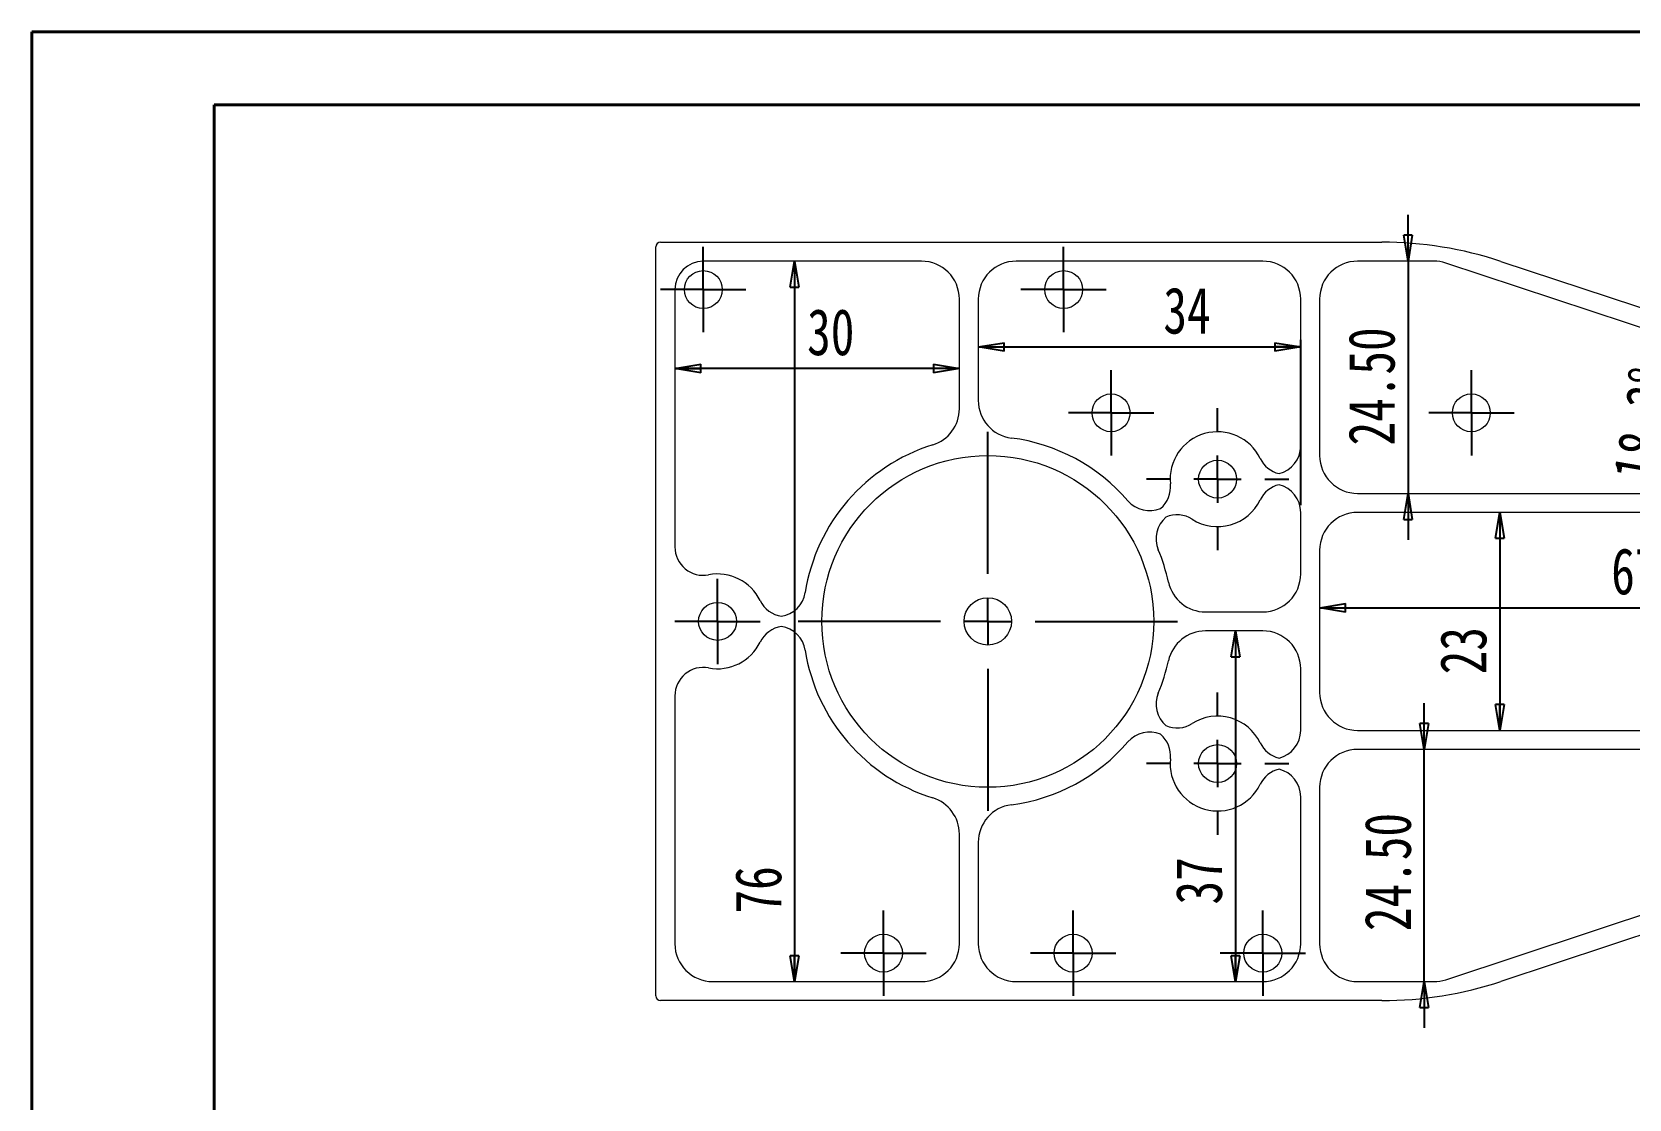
# Model space of a CAD drawing. Header units: millimetres. Extents: x 0 to 420, y 0 to 297.
# Drawn here: x 0.1 to 219, y 150.9 to 297.2 of the extents above; entities that cross this region are included whole.
import ezdxf

# ---------------------------------------------------------------- set-up
doc = ezdxf.new("R2010")
doc.units = ezdxf.units.MM
doc.layers.add('FORMAT', color=7, linetype='Continuous')
doc.styles.add('SLDTEXTSTYLE1', font='TXT', dxfattribs={"width": 0.75})
doc.dimstyles.new('SLDDIMSTYLE0', dxfattribs={"dimtxt": 6.35, "dimasz": 3.556, "dimexe": 0, "dimexo": 0.0625, "dimgap": 1.5875, "dimtad": 1, "dimdec": 6, "dimlfac": 0.769231, "dimrnd": 1e-09, "dimzin": 12, "dimdsep": 46, "dimtxsty": 'SLDTEXTSTYLE1', "dimblk1": 'CLOSED', "dimblk2": 'CLOSED', "dimsah": 1, "dimcen": 0.09, "dimadec": 0, "dimazin": 3, "dimtfac": 1, "dimtofl": 0, "dimtmove": 0, "dimatfit": 3, "dimldrblk": 'CLOSED', "dimfxl": 0, "dimfrac": 2, "dimtolj": 1, "dimtzin": 12, "dimarcsym": 0})
doc.dimstyles.new('SLDDIMSTYLE1', dxfattribs={"dimtxt": 6.35, "dimasz": 3.556, "dimexe": 0, "dimexo": 0.0625, "dimgap": 1.5875, "dimtad": 1, "dimlfac": 0.769231, "dimrnd": 1e-09, "dimzin": 4, "dimdsep": 46, "dimtxsty": 'SLDTEXTSTYLE1', "dimblk1": 'CLOSED', "dimblk2": 'CLOSED', "dimsah": 1, "dimcen": 0.09, "dimadec": 0, "dimazin": 1, "dimtfac": 1, "dimtmove": 0, "dimatfit": 0, "dimldrblk": 'CLOSED', "dimfxl": 0, "dimfrac": 2, "dimtolj": 1, "dimtzin": 12, "dimarcsym": 0})
doc.dimstyles.new('SLDDIMSTYLE2', dxfattribs={"dimtxt": 6.35, "dimasz": 3.556, "dimexe": 0, "dimexo": 0.0625, "dimgap": 1.5875, "dimtad": 1, "dimdec": 4, "dimlfac": 0.769231, "dimzin": 12, "dimdsep": 46, "dimtxsty": 'SLDTEXTSTYLE1', "dimblk1": 'CLOSED', "dimblk2": 'CLOSED', "dimsah": 1, "dimcen": 0.09, "dimadec": 1, "dimazin": 3, "dimtfac": 1, "dimtofl": 0, "dimtmove": 0, "dimatfit": 3, "dimldrblk": 'CLOSED', "dimfxl": 0, "dimfrac": 2, "dimtolj": 1, "dimtzin": 12, "dimarcsym": 0})

# ---------------------------------------------------------------- blocks, each defined once
blk = doc.blocks.new('_CLOSED')
at = {"color": 0, "linetype": 'ByBlock', "lineweight": -2}
for p, q in [((-1, 0.166667), (0, 0)), ((-1, 0.166667), (-1, -0.166667)), ((0, 0), (-1, -0.166667)), ((0, 0), (-1, 0))]:
    blk.add_line(p, q, dxfattribs=at)
blk = doc.blocks.new('_D')
at = {"layer": 'FORMAT'}
blk.add_line((104.64, 265.78), (104.64, 166.98), dxfattribs=at)
at = {"layer": 'FORMAT', "xscale": 3.556, "yscale": 3.556}
for p, rotation in [((104.64, 265.78, 4.03), 90.0000000000004), ((104.64, 166.98, 4.03), 270.0000000000004)]:
    blk.add_blockref('_CLOSED', p, dxfattribs=dict(at, rotation=rotation))
at = {"layer": 'FORMAT', "insert": (96.46, 176.32), "char_height": 6.35, "attachment_point": 1, "rotation": 90, "style": 'SLDTEXTSTYLE1'}
blk.add_mtext('76', dxfattribs=at)
blk = doc.blocks.new('_D_1')
at = {"layer": 'FORMAT'}
blk.add_line((127.23, 251.05), (88.23, 251.05), dxfattribs=at)
at = {"layer": 'FORMAT', "xscale": 3.556, "yscale": 3.556, "rotation": 180.0000000000004}
blk.add_blockref('_CLOSED', (88.23, 251.05, 4.03), dxfattribs=at)
at = {"layer": 'FORMAT', "xscale": 3.556, "yscale": 3.556}
blk.add_blockref('_CLOSED', (127.23, 251.05, 4.03), dxfattribs=at)
at = {"layer": 'FORMAT', "insert": (106.36, 259.24), "char_height": 6.35, "attachment_point": 1, "style": 'SLDTEXTSTYLE1'}
blk.add_mtext('30', dxfattribs=at)
blk = doc.blocks.new('_D_2')
at = {"layer": 'FORMAT'}
for p, q in [((129.83, 254.01), (174.03, 254.01)), ((174.03, 232.33), (174.03, 255.01))]:
    blk.add_line(p, q, dxfattribs=at)
at = {"layer": 'FORMAT', "xscale": 3.556, "yscale": 3.556, "rotation": 180.0000000000004}
blk.add_blockref('_CLOSED', (129.83, 254.01, 4.03), dxfattribs=at)
at = {"layer": 'FORMAT', "xscale": 3.556, "yscale": 3.556}
blk.add_blockref('_CLOSED', (174.03, 254.01, 4.03), dxfattribs=at)
at = {"layer": 'FORMAT', "insert": (155.2, 262.2), "char_height": 6.35, "attachment_point": 1, "style": 'SLDTEXTSTYLE1'}
blk.add_mtext('34', dxfattribs=at)
blk = doc.blocks.new('_D_3')
at = {"layer": 'FORMAT'}
blk.add_line((165.07, 215.08), (165.07, 166.98), dxfattribs=at)
at = {"layer": 'FORMAT', "xscale": 3.556, "yscale": 3.556}
for p, rotation in [((165.07, 215.08, 4.03), 90.00000000000041), ((165.07, 166.98, 4.03), 270.0000000000004)]:
    blk.add_blockref('_CLOSED', p, dxfattribs=dict(at, rotation=rotation))
at = {"layer": 'FORMAT', "insert": (156.88, 177.55), "char_height": 6.35, "attachment_point": 1, "rotation": 90, "style": 'SLDTEXTSTYLE1'}
blk.add_mtext('37', dxfattribs=at)
blk = doc.blocks.new('_D_4')
at = {"layer": 'FORMAT'}
blk.add_line((201.32, 231.33), (201.32, 201.43), dxfattribs=at)
at = {"layer": 'FORMAT', "xscale": 3.556, "yscale": 3.556}
for p, rotation in [((201.32, 231.33, 4.03), 90.00000000000044), ((201.32, 201.43, 4.03), 270.0000000000005)]:
    blk.add_blockref('_CLOSED', p, dxfattribs=dict(at, rotation=rotation))
at = {"layer": 'FORMAT', "insert": (193.13, 209.12), "char_height": 6.35, "attachment_point": 1, "rotation": 90, "style": 'SLDTEXTSTYLE1'}
blk.add_mtext('23', dxfattribs=at)
blk = doc.blocks.new('_D_5')
at = {"layer": 'FORMAT'}
for p, q in [((263.73, 217.38), (263.73, 219.25)), ((176.63, 218.25), (263.73, 218.25))]:
    blk.add_line(p, q, dxfattribs=at)
at = {"layer": 'FORMAT', "xscale": 3.556, "yscale": 3.556, "rotation": 180.0000000000004}
blk.add_blockref('_CLOSED', (176.63, 218.25, 4.03), dxfattribs=at)
at = {"layer": 'FORMAT', "xscale": 3.556, "yscale": 3.556}
blk.add_blockref('_CLOSED', (263.73, 218.25, 4.03), dxfattribs=at)
at = {"layer": 'FORMAT', "insert": (216.6, 226.44), "char_height": 6.35, "attachment_point": 1, "style": 'SLDTEXTSTYLE1'}
blk.add_mtext('67', dxfattribs=at)
blk = doc.blocks.new('_D_6')
at = {"layer": 'FORMAT'}
for p, q in [((188.74, 265.78), (188.74, 272.13)), ((188.74, 265.78), (188.74, 233.93)), ((188.74, 233.93), (188.74, 227.58))]:
    blk.add_line(p, q, dxfattribs=at)
at = {"layer": 'FORMAT', "xscale": 3.556, "yscale": 3.556}
for p, rotation in [((188.74, 265.78, 4.03), 270.0000000000004), ((188.74, 233.93, 4.03), 90.0000000000004)]:
    blk.add_blockref('_CLOSED', p, dxfattribs=dict(at, rotation=rotation))
at = {"layer": 'FORMAT', "insert": (180.56, 240.5), "char_height": 6.35, "attachment_point": 1, "rotation": 90, "style": 'SLDTEXTSTYLE1'}
blk.add_mtext('24.50', dxfattribs=at)
blk = doc.blocks.new('_D_7')
at = {"layer": 'FORMAT'}
for p, q in [((190.96, 198.83), (190.96, 205.18)), ((190.96, 166.98), (190.96, 198.83)), ((190.96, 166.98), (190.96, 160.63))]:
    blk.add_line(p, q, dxfattribs=at)
at = {"layer": 'FORMAT', "xscale": 3.556, "yscale": 3.556}
for p, rotation in [((190.96, 198.83, 4.03), 270.0000000000004), ((190.96, 166.98, 4.03), 90.00000000000041)]:
    blk.add_blockref('_CLOSED', p, dxfattribs=dict(at, rotation=rotation))
at = {"layer": 'FORMAT', "insert": (182.78, 173.91), "char_height": 6.35, "attachment_point": 1, "rotation": 90, "style": 'SLDTEXTSTYLE1'}
blk.add_mtext('24.50', dxfattribs=at)
blk = doc.blocks.new('_D_8')
at = {"layer": 'FORMAT'}
for start, end in [(155.9783, 161.6808), (161.6808, 180), (180, 185.7025)]:
    blk.add_arc((289.3, 233.93), 63.74, start, end, dxfattribs=at)
at = {"layer": 'FORMAT', "xscale": 3.556, "yscale": 3.556}
for p, rotation in [((228.79, 253.97, 4.03), 250.0842530991052), ((225.56, 233.93, 4.03), 91.59651449072625)]:
    blk.add_blockref('_CLOSED', p, dxfattribs=dict(at, rotation=rotation))
at = {"layer": 'FORMAT', "insert": (216.74, 236.36), "char_height": 6.35, "attachment_point": 1, "rotation": 80.2429, "style": 'SLDTEXTSTYLE1'}
blk.add_mtext('18.3°', dxfattribs=at)
blk = doc.blocks.new('SW_CENTERMARKSYMBOL_4')
at = {"layer": 'FORMAT', "color": 0}
for p, q in [((0, 6.5), (0, 9.75)), ((0, 0), (0, 3.25)), ((-6.5, 0), (-9.75, 0)), ((0, 0), (-3.25, 0)), ((0, 0), (0, -3.25)), ((0, 0), (3.25, 0)), ((6.5, 0), (9.75, 0)), ((0, -6.5), (0, -9.75))]:
    blk.add_line(p, q, dxfattribs=at)
blk = doc.blocks.new('SW_CENTERMARKSYMBOL_5')
at = {"layer": 'FORMAT', "color": 0}
for p, q in [((0, 6.5), (0, 9.75)), ((0, 0), (0, 3.25)), ((-6.5, 0), (-9.75, 0)), ((0, 0), (-3.25, 0)), ((0, 0), (0, -3.25)), ((0, 0), (3.25, 0)), ((6.5, 0), (9.75, 0)), ((0, -6.5), (0, -9.75))]:
    blk.add_line(p, q, dxfattribs=at)
blk = doc.blocks.new('SW_CENTERMARKSYMBOL_6')
at = {"layer": 'FORMAT', "color": 0}
for p, q in [((0, 3.25), (0, 5.85)), ((0, 0), (0, 3.25)), ((-3.25, 0), (-5.85, 0)), ((0, 0), (-3.25, 0)), ((0, 0), (0, -3.25)), ((0, 0), (3.25, 0)), ((3.25, 0), (5.85, 0)), ((0, -3.25), (0, -5.85))]:
    blk.add_line(p, q, dxfattribs=at)
blk = doc.blocks.new('SW_CENTERMARKSYMBOL_7')
at = {"layer": 'FORMAT', "color": 0}
for p, q in [((0, 3.25), (0, 5.85)), ((0, 0), (0, 3.25)), ((-3.25, 0), (-5.85, 0)), ((0, 0), (-3.25, 0)), ((0, 0), (0, -3.25)), ((0, 0), (3.25, 0)), ((3.25, 0), (5.85, 0)), ((0, -3.25), (0, -5.85))]:
    blk.add_line(p, q, dxfattribs=at)
blk = doc.blocks.new('SW_CENTERMARKSYMBOL_8')
at = {"layer": 'FORMAT', "color": 0}
for p, q in [((0, 3.25), (0, 5.85)), ((0, 0), (0, 3.25)), ((-3.25, 0), (-5.85, 0)), ((0, 0), (-3.25, 0)), ((0, 0), (0, -3.25)), ((0, 0), (3.25, 0)), ((3.25, 0), (5.85, 0)), ((0, -3.25), (0, -5.85))]:
    blk.add_line(p, q, dxfattribs=at)
blk = doc.blocks.new('SW_CENTERMARKSYMBOL_9')
at = {"layer": 'FORMAT', "color": 0}
for p, q in [((0, 3.25), (0, 5.85)), ((0, 0), (0, 3.25)), ((-3.25, 0), (-5.85, 0)), ((0, 0), (-3.25, 0)), ((0, 0), (0, -3.25)), ((0, 0), (3.25, 0)), ((3.25, 0), (5.85, 0)), ((0, -3.25), (0, -5.85))]:
    blk.add_line(p, q, dxfattribs=at)
blk = doc.blocks.new('SW_CENTERMARKSYMBOL_10')
at = {"layer": 'FORMAT', "color": 0}
for p, q in [((0, 3.25), (0, 5.85)), ((0, 0), (0, 3.25)), ((-3.25, 0), (-5.85, 0)), ((0, 0), (-3.25, 0)), ((0, 0), (0, -3.25)), ((0, 0), (3.25, 0)), ((3.25, 0), (5.85, 0)), ((0, -3.25), (0, -5.85))]:
    blk.add_line(p, q, dxfattribs=at)
blk = doc.blocks.new('SW_CENTERMARKSYMBOL_11')
at = {"layer": 'FORMAT', "color": 0}
for p, q in [((0, 6.5), (0, 26)), ((0, 0), (0, 3.25)), ((-6.5, 0), (-26, 0)), ((0, 0), (-3.25, 0)), ((0, 0), (0, -3.25)), ((0, 0), (3.25, 0)), ((6.5, 0), (26, 0)), ((0, -6.5), (0, -26))]:
    blk.add_line(p, q, dxfattribs=at)
blk = doc.blocks.new('SW_CENTERMARKSYMBOL_12')
at = {"layer": 'FORMAT', "color": 0}
for p, q in [((0, 3.25), (0, 5.85)), ((0, 0), (0, 3.25)), ((-3.25, 0), (-5.85, 0)), ((0, 0), (-3.25, 0)), ((0, 0), (0, -3.25)), ((0, 0), (3.25, 0)), ((3.25, 0), (5.85, 0)), ((0, -3.25), (0, -5.85))]:
    blk.add_line(p, q, dxfattribs=at)
blk = doc.blocks.new('SW_CENTERMARKSYMBOL_13')
at = {"layer": 'FORMAT', "color": 0}
for p, q in [((0, 3.25), (0, 5.85)), ((0, 0), (0, 3.25)), ((-3.25, 0), (-5.85, 0)), ((0, 0), (-3.25, 0)), ((0, 0), (0, -3.25)), ((0, 0), (3.25, 0)), ((3.25, 0), (5.85, 0)), ((0, -3.25), (0, -5.85))]:
    blk.add_line(p, q, dxfattribs=at)
blk = doc.blocks.new('SW_CENTERMARKSYMBOL_14')
at = {"layer": 'FORMAT', "color": 0}
for p, q in [((0, 3.25), (0, 5.85)), ((0, 0), (0, 3.25)), ((-3.25, 0), (-5.85, 0)), ((0, 0), (-3.25, 0)), ((0, 0), (0, -3.25)), ((0, 0), (3.25, 0)), ((3.25, 0), (5.85, 0)), ((0, -3.25), (0, -5.85))]:
    blk.add_line(p, q, dxfattribs=at)

msp = doc.modelspace()

# ---------------------------------------------------------------- linework, layer by layer
at = {"color": 7, "linetype": 'Continuous', "lineweight": 40}
for p, q in [((0.0788436, 0.2147802), (0.0788436, 297.2147802)), ((0.0788436, 297.2147802), (420.0788436, 297.2147802)), ((25.0788436, 10.2147802), (25.0788436, 287.2147802)), ((25.0788436, 287.2147802), (410.0788436, 287.2147802))]:
    msp.add_line(p, q, dxfattribs=at)
at = {"color": 7, "linetype": 'Continuous', "lineweight": 15}
for p, q in [((85.6268294, 165.0312896), (85.6268294, 267.7312896)), ((86.2768294, 268.3812896), (185.1422755, 268.3812896)), ((122.0268294, 265.7812896), (92.1268294, 265.7812896)), ((168.8268294, 265.7812896), (135.0268294, 265.7812896)), ((192.2691463, 265.7812896), (181.8268294, 265.7812896)), ((271.4903143, 239.8294942), (193.9035642, 265.5177537)), ((201.4864543, 265.745931), (272.3075232, 242.2977263)), ((88.2268294, 261.8812896), (88.2268294, 226.5968414)), ((127.2268294, 245.5444941), (127.2268294, 260.5812896)), ((129.8268294, 260.5812896), (129.8268294, 246.6813308)), ((174.0268294, 240.4312896), (174.0268294, 260.5812896)), ((176.6268294, 260.5812896), (176.6268294, 239.1312896)), ((181.8268294, 233.9312896), (246.0888712, 233.9312896)), ((174.0268294, 222.8812896), (174.0268294, 231.3312896)), ((234.549141, 231.3312896), (181.8268294, 231.3312896)), ((176.6268294, 226.1312896), (176.6268294, 206.6312896)), ((160.9773319, 217.6812896), (168.8268294, 217.6812896)), ((168.8268294, 215.0812896), (160.9773319, 215.0812896)), ((174.0268294, 201.4312896), (174.0268294, 209.8812896)), ((88.2268294, 206.1657377), (88.2268294, 172.1812896)), ((181.8268294, 201.4312896), (234.549141, 201.4312896)), ((246.0888712, 198.8312896), (181.8268294, 198.8312896)), ((176.6268294, 193.6312896), (176.6268294, 172.1812896)), ((193.9035642, 167.2448254), (271.4903143, 192.9330849)), ((174.0268294, 172.1812896), (174.0268294, 192.3312896)), ((272.3075232, 190.4648529), (201.4864543, 167.0166482)), ((127.2268294, 172.1812896), (127.2268294, 187.218085)), ((129.8268294, 186.0812483), (129.8268294, 172.1812896)), ((93.4268294, 166.9812896), (122.0268294, 166.9812896)), ((135.0268294, 166.9812896), (168.8268294, 166.9812896)), ((181.8268294, 166.9812896), (192.2691463, 166.9812896)), ((185.1422755, 164.3812896), (86.2768294, 164.3812896))]:
    msp.add_line(p, q, dxfattribs=at)
for centre, radius in [((92.1268294, 261.8812896), 2.6), ((141.5268294, 261.8812896), 2.6), ((148.0268294, 244.9812896), 2.6), ((197.4268294, 244.9812896), 2.6), ((131.1268294, 216.3812896), 22.75), ((162.6300435, 235.8812896), 2.6), ((94.0768294, 216.3812896), 2.6), ((131.1268294, 216.3812896), 3.25), ((162.6300435, 196.8812896), 2.6), ((116.8268294, 170.8812896), 2.6), ((142.8268294, 170.8812896), 2.6), ((168.8268294, 170.8812896), 2.6)]:
    msp.add_circle(centre, radius, dxfattribs=at)
for centre, radius, start, end in [((86.2768294, 267.7312896), 0.65, 90, 180), ((185.1422755, 216.3812896), 52, 71.68076759, 90), ((92.1268294, 261.8812896), 3.9, 90, 180), ((122.0268294, 260.5812896), 5.2, 0, 90), ((135.0268294, 260.5812896), 5.2, 90, 180), ((168.8268294, 260.5812896), 5.2, 0, 90), ((181.8268294, 260.5812896), 5.2, 90, 180), ((192.2691463, 260.5812896), 5.2, 71.68076759, 90), ((122.0268294, 245.5444941), 5.2, 287.329855684, 0), ((135.0268294, 246.6813308), 5.2, 180, 262.665631076), ((131.1268294, 216.3812896), 25.35, 40.705881925, 82.665631076), ((162.6300435, 235.8812896), 6.5, 25.944479772, 185.812384087), ((131.1268294, 216.3812896), 25.35, 107.329855684, 171.050981935), ((171.981915, 240.4312896), 3.9, 205.944479772, 256.241411814), ((170.1268294, 240.4312896), 3.9, 283.758588186, 0), ((181.8268294, 239.1312896), 5.2, 180, 270), ((152.2835115, 234.8280677), 3.9, 310.575640004, 5.812384087), ((171.981915, 231.3312896), 3.9, 103.758588186, 154.055520228), ((170.1268294, 231.3312896), 3.9, 0, 76.241411814), ((153.3003005, 235.4574443), 3.9, 220.705881925, 292.938087715), ((162.6300435, 235.8812896), 6.5, 237.701343632, 334.055520228), ((158.0897742, 227.7198128), 3.9, 130.575640004, 202.807845794), ((157.0729852, 227.0904362), 3.9, 57.701343632, 112.938087715), ((181.8268294, 226.1312896), 5.2, 90, 180), ((92.1268294, 226.5968414), 3.9, 180, 280.806922875), ((131.1268294, 216.3812896), 25.35, 12.284493856, 22.807845794), ((94.0768294, 216.3812896), 6.5, 25.944479772, 100.806922875), ((160.9773319, 222.8812896), 5.2, 192.284493856, 270), ((168.8268294, 222.8812896), 5.2, 270, 0), ((103.4287008, 220.9312896), 3.9, 205.944479772, 261.181223856), ((102.2328854, 220.9312896), 3.9, 278.818776144, 351.050981935), ((103.4287008, 211.8312896), 3.9, 98.818776144, 154.055520228), ((102.2328854, 211.8312896), 3.9, 8.949018065, 81.181223856), ((160.9773319, 209.8812896), 5.2, 90, 167.715506144), ((168.8268294, 209.8812896), 5.2, 0, 90), ((94.0768294, 216.3812896), 6.5, 259.193077125, 334.055520228), ((131.1268294, 216.3812896), 25.35, 188.949018065, 252.670144316), ((131.1268294, 216.3812896), 25.35, 337.192154206, 347.715506144), ((92.1268294, 206.1657377), 3.9, 79.193077125, 180), ((158.0897742, 205.0427664), 3.9, 157.192154206, 229.424359996), ((181.8268294, 206.6312896), 5.2, 180, 270), ((157.0729852, 205.672143), 3.9, 247.061912285, 302.298656368), ((162.6300435, 196.8812896), 6.5, 25.944479772, 122.298656368), ((131.1268294, 216.3812896), 25.35, 277.334368924, 319.294118075), ((153.3003005, 197.3051349), 3.9, 67.061912285, 139.294118075), ((152.2835115, 197.9345114), 3.9, 354.187615913, 49.424359996), ((171.981915, 201.4312896), 3.9, 205.944479772, 256.241411814), ((170.1268294, 201.4312896), 3.9, 283.758588186, 0), ((162.6300435, 196.8812896), 6.5, 174.187615913, 334.055520228), ((181.8268294, 193.6312896), 5.2, 90, 180), ((171.981915, 192.3312896), 3.9, 103.758588186, 154.055520228), ((170.1268294, 192.3312896), 3.9, 0, 76.241411814), ((122.0268294, 187.218085), 5.2, 0, 72.670144316), ((135.0268294, 186.0812483), 5.2, 97.334368924, 180), ((93.4268294, 172.1812896), 5.2, 180, 270), ((122.0268294, 172.1812896), 5.2, 270, 0), ((135.0268294, 172.1812896), 5.2, 180, 270), ((168.8268294, 172.1812896), 5.2, 270, 0), ((181.8268294, 172.1812896), 5.2, 180, 270), ((185.1422755, 216.3812896), 52, 270, 288.31923241), ((192.2691463, 172.1812896), 5.2, 270, 288.31923241), ((86.2768294, 165.0312896), 0.65, 180, 270)]:
    msp.add_arc(centre, radius, start, end, dxfattribs=at)

# ---------------------------------------------------------------- block references
at = {"layer": 'FORMAT'}
for name, p in [('SW_CENTERMARKSYMBOL_14', (92.1268294, 261.8812896)), ('SW_CENTERMARKSYMBOL_7', (141.5268294, 261.8812896)), ('SW_CENTERMARKSYMBOL_8', (148.0268294, 244.9812896)), ('SW_CENTERMARKSYMBOL_12', (197.4268294, 244.9812896)), ('SW_CENTERMARKSYMBOL_4', (162.6300435, 235.8812896)), ('SW_CENTERMARKSYMBOL_11', (131.1268294, 216.3812896)), ('SW_CENTERMARKSYMBOL_6', (94.0768294, 216.3812896)), ('SW_CENTERMARKSYMBOL_5', (162.6300435, 196.8812896)), ('SW_CENTERMARKSYMBOL_13', (116.8268294, 170.8812896)), ('SW_CENTERMARKSYMBOL_9', (142.8268294, 170.8812896)), ('SW_CENTERMARKSYMBOL_10', (168.8268294, 170.8812896))]:
    msp.add_blockref(name, p, dxfattribs=at)

# ---------------------------------------------------------------- dimensions: what is measured, and where the dimension line sits
for base, p1, p2, angle, dimstyle, picture, middle in [((188.7421413, 233.9312896), (192.2691463, 265.7812896), (181.8268294, 233.9312896), 90, 'SLDDIMSTYLE1', '_D_6', (188.7421413, 251.0528673)), ((104.6440718, 166.9812896), (92.1268294, 265.7812896), (93.4268294, 166.9812896), 90, 'SLDDIMSTYLE0', '_D', (104.6440718, 181.0122463)), ((201.3198584, 201.4312896), (181.8268294, 231.3312896), (181.8268294, 201.4312896), 90, 'SLDDIMSTYLE0', '_D_4', (201.3198584, 213.8129597)), ((263.7268294, 218.252154), (176.6268294, 226.1312896), (263.7268294, 216.3812896), 0, 'SLDDIMSTYLE0', '_D_5', (221.2962327, 218.252154)), ((165.0664384, 166.9812896), (168.8268294, 215.0812896), (168.8268294, 166.9812896), 90, 'SLDDIMSTYLE0', '_D_3', (165.0664384, 182.2453559)), ((190.9617384, 198.8312896), (192.2691463, 166.9812896), (181.8268294, 198.8312896), 90, 'SLDDIMSTYLE1', '_D_7', (190.9617384, 184.464953))]:
    dim = msp.add_linear_dim(base=base, p1=p1, p2=p2, angle=angle, dimstyle=dimstyle, dxfattribs=at)
    dim.commit()
    dim.dimension.update_dxf_attribs({"geometry": picture, "text_midpoint": middle, "dimtype": 160})
dim = msp.add_angular_dim_2l(base=(226.3747123, 244.0782226), line1=((271.4903143, 239.8294942), (193.9035642, 265.5177537)), line2=((246.0888712, 233.9312896), (181.8268294, 233.9312896)), dimstyle='SLDDIMSTYLE2', dxfattribs=at)
dim.commit()
dim.dimension.update_dxf_attribs({"geometry": '_D_8', "text_midpoint": (226.4839434, 244.7338888), "dimtype": 162})
for base, p1, p2, picture, middle in [((88.2268294, 251.0528673), (127.2268294, 245.5444941), (88.2268294, 261.8812896), '_D_1', (111.0562413, 251.0528673)), ((174.0268294, 254.0123301), (129.8268294, 260.5812896), (174.0268294, 231.3312896), '_D_2', (159.8873784, 254.0123301))]:
    dim = msp.add_linear_dim(base=base, p1=p1, p2=p2, dimstyle='SLDDIMSTYLE0', dxfattribs=at)
    dim.commit()
    dim.dimension.update_dxf_attribs({"geometry": picture, "text_midpoint": middle, "dimtype": 160})

doc.saveas('drawing.dxf')
